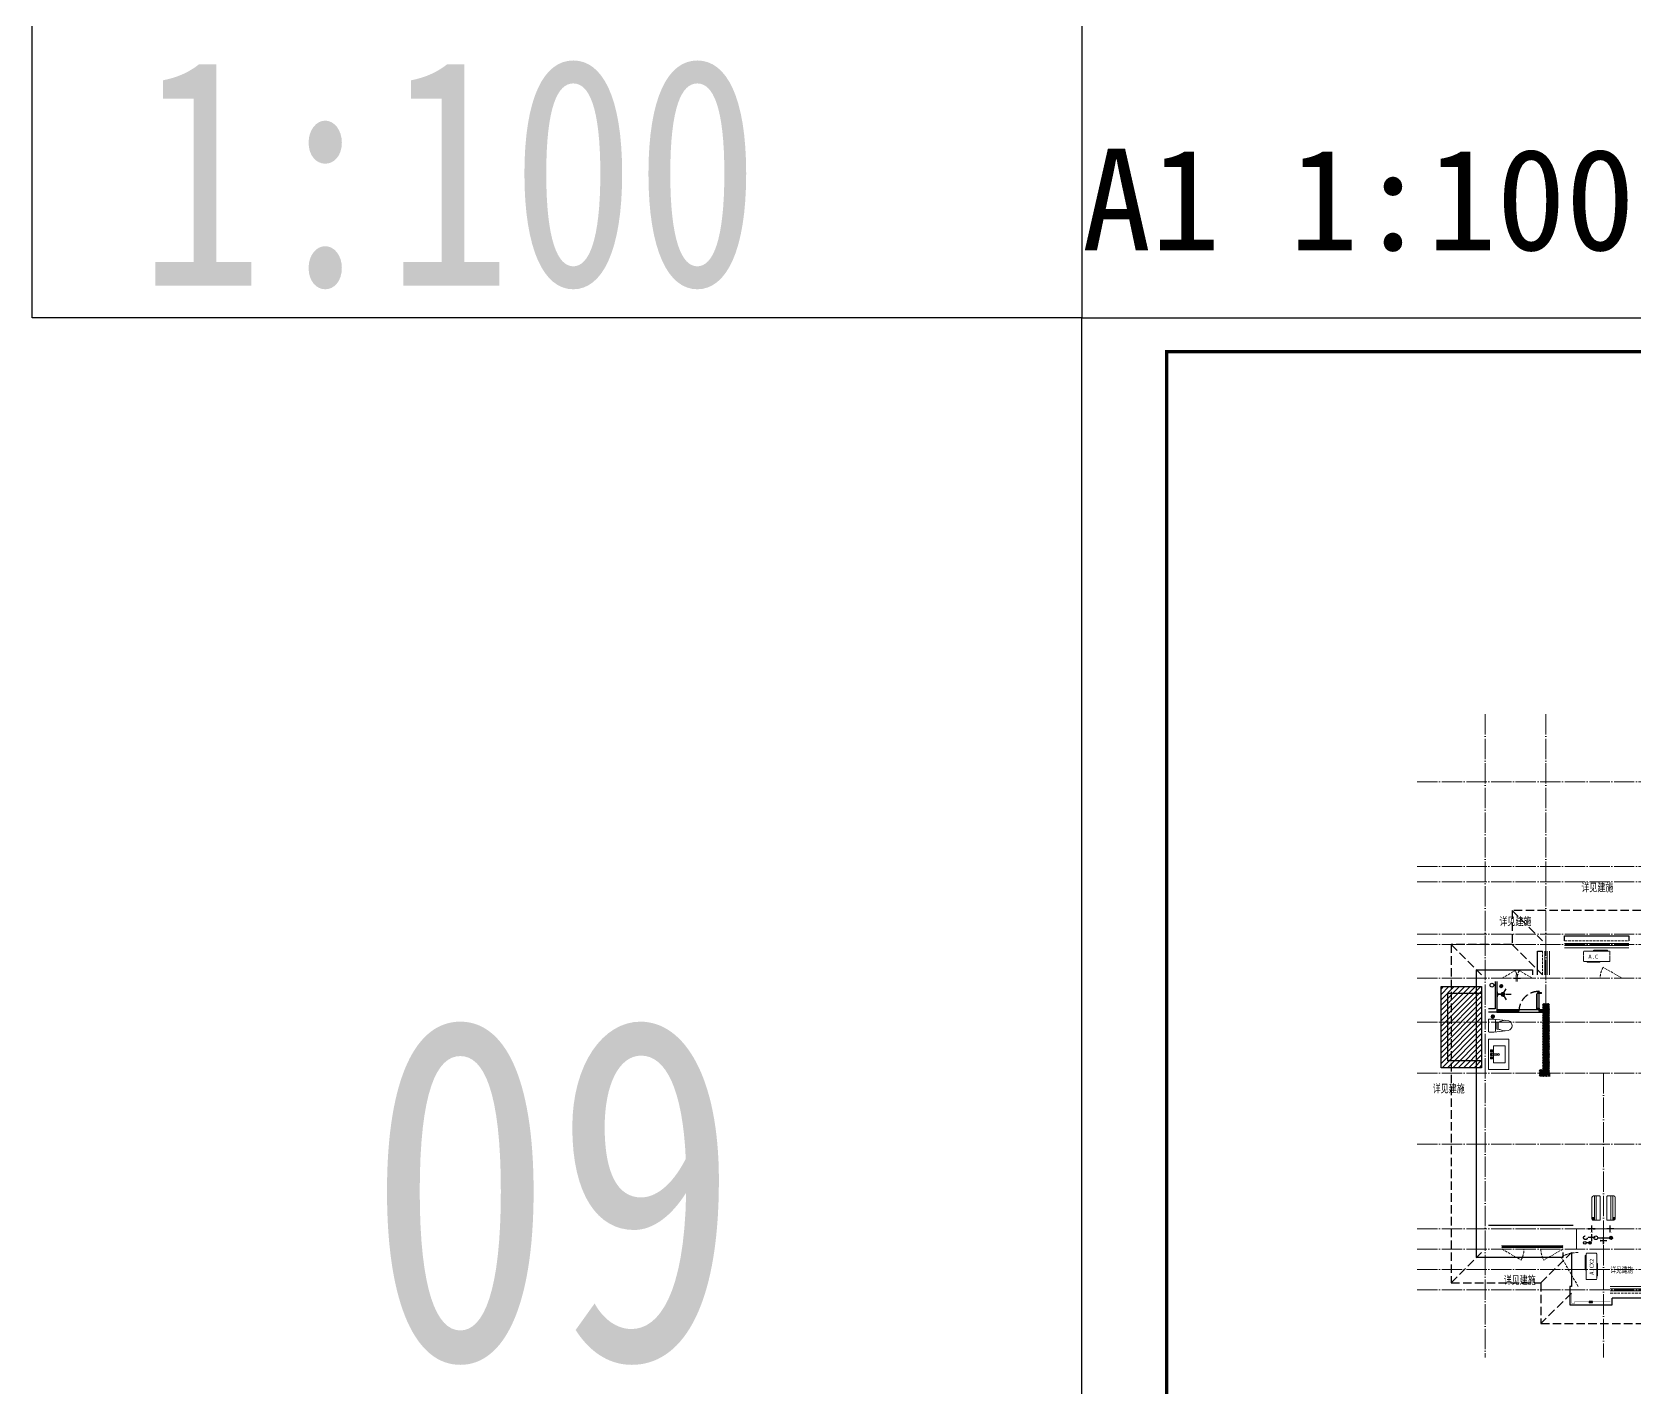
# Model space of a CAD drawing. Extents: x 27938 to 725830, y -209821 to 1628073.
# Drawn here: x 229214 to 276543, y 670257 to 710300 of the extents above; entities that cross this region are included whole.
import ezdxf

# ---------------------------------------------------------------- set-up
doc = ezdxf.new("R2010")
doc.units = 0
doc.header["$LTSCALE"] = 1000
doc.header["$MEASUREMENT"] = 0
doc.linetypes.add('DASH', pattern=[0.35, 0.25, -0.1])
doc.linetypes.add('DOTE', pattern=[2.42, 2, -0.2, 0.02, -0.2])
for name, color, linetype in [('3-栏杆1', 135, 'Continuous'), ('3.5方案汇报，与郭总、侯月琴确定户型_t8$0$2020.03.04 -1安徽标准化洋房户型(UA）_t8_t8$0$看线', 154, 'Continuous'), ('EQUIP_地漏', 7, 'Continuous'), ('IP-bath&kitchen-JOHNSON', 4, 'Continuous'), ('P-bath&kitchen-JOHNSON', 4, 'Continuous'), ('PUB_TEXT', 4, 'Continuous'), ('text', 7, 'Continuous'), ('VPIPE-中水', 122, 'Continuous'), ('VPIPE-凝结', 150, 'Continuous'), ('VPIPE-废水', 31, 'Continuous'), ('VPIPE-雨水', 4, 'DASH'), ('保温', 6, 'Continuous'), ('卫生间', 6, 'Continuous'), ('图框', 140, 'Continuous'), ('机电标识类', 1, 'Continuous'), ('看线', 251, 'Continuous'), ('立面', 73, 'Continuous'), ('铝合金', 144, 'Continuous')]:
    doc.layers.add(name, color=color, linetype=linetype)
for name, color, linetype, lineweight in [('DOTE', 19, 'DOTE', 9), ('LVTRY', 1, 'Continuous', 13), ('WINDOW', 144, 'Continuous', 15), ('平面-栏杆', 135, 'Continuous', 15), ('平面-看线', 45, 'Continuous', 15), ('平面-空调室内机', 176, 'Continuous', 9), ('平面-空调预留孔', 173, 'Continuous', 15), ('空调', 76, 'Continuous', 13)]:
    doc.layers.add(name, color=color, linetype=linetype, lineweight=lineweight)
doc.layers.add('yichutu', color=7, linetype='Continuous', true_color=0xffffff, plot=False)
doc.styles.add('_TCH_AXIS', font='COMPLEX', dxfattribs={"bigfont": 'GBCBIG'})
doc.styles.add('_TCH_LABEL', font='')
doc.styles.add('黑体', font='')
doc.styles.get('_TCH_LABEL').set_extended_font_data('SimHei')
doc.styles.get('黑体').set_extended_font_data('SimHei')
pattern_1 = [(45, (-1021060.394, -345260.66), (0, 47.4157523), [100.584, -33.528]), (135, (-1021036.686, -345236.954), (3e-15, 47.4157523), [100.584, -33.528])]
pattern_2 = [(45, (-1017960.394, -343310.663), (0, 47.4157523), [100.584, -33.528]), (135, (-1017936.686, -343286.955), (3e-15, 47.4157523), [100.584, -33.528])]
pattern_3 = [(45, (-1017760.394, -345260.66), (0, 47.4157523), [100.584, -33.528]), (135, (-1017736.686, -345236.954), (3e-15, 47.4157523), [100.584, -33.528])]
pattern_4 = [(45, (-1016860.394, -345260.66), (0, 47.4157523), [100.584, -33.528]), (135, (-1016836.686, -345236.954), (3e-15, 47.4157523), [100.584, -33.528])]
pattern_5 = [(45, (-1012960.295, -343660.66), (0, 47.4157523), [100.584, -33.528]), (135, (-1012936.587, -343636.954), (3e-15, 47.4157523), [100.584, -33.528])]
pattern_6 = [(45, (-1012960.393, -342660.66), (0, 47.4157523), [100.584, -33.528]), (135, (-1012936.685, -342636.954), (3e-15, 47.4157523), [100.584, -33.528])]
pattern_7 = [(45, (-503782.47, -516048.46), (0, 47.4157523), [100.584, -33.528]), (135, (-503758.762, -516024.753), (3e-15, 47.4157523), [100.584, -33.528])]
pattern_8 = [(90, (-503782.47, -516048.461), (-16.49778, 1e-15), [9.525, -19.05]), (210, (-503782.47, -516048.461), (8.24889, -14.2874966), [9.525, -19.05]), (150, (-503782.47, -516038.936), (-8.24889, -14.2874966), [9.525, -19.05])]
pattern_9 = [(90, (-503782.47, -517398.46), (-16.49778, 1e-15), [9.525, -19.05]), (210, (-503782.47, -517398.46), (8.24889, -14.2874966), [9.525, -19.05]), (150, (-503782.47, -517388.935), (-8.24889, -14.2874966), [9.525, -19.05])]
pattern_10 = [(90, (-503782.47, -518598.46), (-16.49778, 1e-15), [9.525, -19.05]), (210, (-503782.47, -518598.46), (8.24889, -14.2874966), [9.525, -19.05]), (150, (-503782.47, -518588.935), (-8.24889, -14.2874966), [9.525, -19.05])]

# ---------------------------------------------------------------- blocks, each defined once
blk = doc.blocks.new('rrrrrrrrrrrra')
for p, q in [((253, 484), (-87, 484)), ((-112, 459), (-112, 324)), ((-112, 324), (-64, -103)), ((-59, 271), (224, 271)), ((-21, 232), (-34, 154)), ((191, 200), (-26, 200)), ((186, 232), (-21, 232)), ((186, 232), (199, 154)), ((278, 324), (228, -116)), ((278, 324), (278, 459))]:
    blk.add_line(p, q)
for centre, radius, start, end in [((-87, 459), 25, 90, 180), ((253, 459), 25, 0, 90), ((-59, 324), 53.3, 180, 270), ((149, -3), 224, 158.5202, 180), ((-323, 210), 294, 333.5369, 351.4828), ((488, 210), 294, 188.5172, 206.4631), ((224, 324), 53.3, 270, 0), ((16, -3), 224, 0, 21.4798), ((84, -64), 153, 195.0773, 340.1181)]:
    blk.add_arc(centre, radius, start, end)
blk = doc.blocks.new('A$C1E0F638F')
for points in [[(500, 435), (500, 85), (0, 85), (0, 435)], [(120, 0), (180, 0), (180, 60), (120, 60)], [(147, 55), (153, 55), (153, 5), (147, 5)], [(270, 30), (230, 30), (230, 195), (270, 195)], [(230, 30), (270, 30), (270, 10), (230, 10)], [(380, 0), (320, 0), (320, 60), (380, 60)], [(353, 55), (347, 55), (347, 5), (353, 5)]]:
    blk.add_lwpolyline(points, close=True)
blk.add_lwpolyline([(270, 60), (280, 60), (280, 0), (220, 0), (220, 60), (230, 60)])
blk.add_circle((250, 236), 26)
blk = doc.blocks.new('$lvtry$00000171')
for p, q in [((-74, 11), (-11, 74)), ((-70, -27), (27, 70)), ((-53, -53), (53, 53)), ((-27, -70), (70, 27)), ((11, -74), (74, -11))]:
    blk.add_line(p, q)
blk.add_circle((0, 0), 75)
blk.add_point((0, 0))
blk = doc.blocks.new('135')
blk.add_hatch(color=256).paths.add_polyline_path([(5, 2), (4, -1), (-5, 2), (-4, 5)])
for p, q in [((-6, 19), (-3, 19)), ((-3, 19), (-6, 19)), ((-6, 3), (5, -2)), ((-6, 3), (-5, 3)), ((-5, 11), (-5, 31)), ((5, 11), (-5, 11)), ((5, 10), (-5, 10)), ((-5, 3), (-4, 6)), ((-4, 6), (5, 2)), ((0, 0), (0, 39)), ((6, 19), (3, 19)), ((3, 19), (6, 19)), ((4, -1), (5, 2)), ((5, 11), (5, 32)), ((4, -1), (6, -2))]:
    blk.add_line(p, q)
for centre, radius, start, end in [((6, 16), 13.5, 151.0147, 204.8403), ((13, 4), 20.5, 163.0924, 182.0012), ((-6, 4), 1, 184.2275, 248.4661), ((-5, 22), 0.5, 335.7643, 151.0147), ((4, 18), 9.42, 155.7643, 171.9773), ((9, 15), 14.6, 166.278, 198.0953), ((14, 4), 19.5, 163.7443, 182.5269), ((-5, 3), 0.5, 181.9385, 247.2597), ((5, 22), 0.5, 29.8425, 204.574), ((-6, 17), 11.7, 10.475, 24.574), ((-6, 15), 12.4, 338.6449, 16.0476), ((29, 7), 24, 172.9439, 199.2318), ((-6, 16), 13.4, 334.9111, 29.8425), ((26, 6), 20.6, 169.1454, 199.9526), ((6, -1), 1.17, 247.4597, 19.9526), ((6, -1), 0.5, 247.4597, 19.2318)]:
    blk.add_arc(centre, radius, start, end)
blk.add_open_spline([(-5, 31), (-4, 31), (-2, 33), (1, 29), (3, 31), (5, 32)], degree=3, knots=[0, 0, 0, 0, 3.066329, 6.218313, 11.124135, 11.124135, 11.124135, 11.124135])
blk = doc.blocks.new('SDFAWERAWER')
at = {"layer": 'LVTRY', "color": 1}
for p, q in [((593941, -1242210), (593784, -1242595)), ((593965, -1242220), (593807, -1242604)), ((593941, -1242210), (593965, -1242220)), ((593988, -1242191), (593978, -1242214)), ((594007, -1242226), (593978, -1242214)), ((594017, -1242203), (593988, -1242191)), ((594016, -1242220), (594027, -1242193)), ((594016, -1242220), (594022, -1242223)), ((594026, -1242204), (594018, -1242222)), ((594018, -1242222), (594021, -1242220)), ((594025, -1242211), (594021, -1242220)), ((594023, -1242221), (594022, -1242223)), ((594022, -1242223), (594024, -1242222)), ((594023, -1242211), (594030, -1242194)), ((594024, -1242221), (594024, -1242222)), ((594025, -1242211), (594031, -1242197)), ((594027, -1242193), (594033, -1242195)), ((594028, -1242234), (594078, -1242255)), ((594030, -1242194), (594031, -1242197)), ((594032, -1242197), (594033, -1242195)), ((594033, -1242195), (594034, -1242197)), ((594034, -1242198), (594034, -1242197)), ((594047, -1242201), (594036, -1242229)), ((594036, -1242229), (594039, -1242230)), ((594037, -1242211), (594088, -1242232)), ((594039, -1242230), (594045, -1242214)), ((594039, -1242230), (594042, -1242228)), ((594042, -1242228), (594051, -1242205)), ((594050, -1242202), (594043, -1242218)), ((594047, -1242201), (594050, -1242202)), ((594050, -1242202), (594051, -1242205)), ((594057, -1242246), (594067, -1242223)), ((593784, -1242595), (593807, -1242604)), ((593803, -1242641), (593813, -1242618)), ((593803, -1242641), (593833, -1242653)), ((593813, -1242618), (593842, -1242630)), ((593842, -1242630), (593833, -1242653)), ((593834, -1242656), (593833, -1242653)), ((593845, -1242629), (593834, -1242656)), ((593836, -1242657), (593834, -1242656)), ((593848, -1242630), (593836, -1242657)), ((593845, -1242629), (593842, -1242630)), ((593848, -1242630), (593845, -1242629)), ((593847, -1242662), (593858, -1242634)), ((593847, -1242662), (593850, -1242663)), ((593850, -1242663), (593861, -1242635)), ((593852, -1242662), (593862, -1242637)), ((593858, -1242634), (593861, -1242635)), ((593861, -1242635), (593862, -1242637))]:
    blk.add_line(p, q, dxfattribs=at)
blk.add_lwpolyline([(593823, -1242717), (594046, -1242174), (594037, -1242170), (593814, -1242713)], close=True, dxfattribs=at)
blk.add_arc((594075, -1242240), 15.3, 281.7932, 33.7019, dxfattribs=at)
for centre, major_axis, start_param, end_param in [((593974, -1242224), (3.93, 9.6), 0, 1.570796), ((593817, -1242608), (13.5, 33.1), 1.570796, 3.141593), ((593817, -1242608), (3.93, 9.6), 1.570796, 3.141593)]:
    blk.add_ellipse(centre, major_axis=major_axis, ratio=1, start_param=start_param, end_param=end_param, dxfattribs=at)
at = {"layer": 'P-bath&kitchen-JOHNSON', "color": 8, "linetype": 'DASH'}
blk.add_arc((593810, -1242714), 586, 67.5369, 157.1325, dxfattribs=at)
at = {"layer": 'LVTRY', "color": 1, "xscale": -1, "rotation": 157.7329157530927}
blk.add_blockref('135', (594045, -1242162), dxfattribs=at)
blk = doc.blocks.new('A$C5DCB2F21')
at = {"layer": 'IP-bath&kitchen-JOHNSON', "color": 8}
for p, q in [((-68, -213), (-158, -275)), ((0, -261), (0, -425)), ((68, -213), (158, -275))]:
    blk.add_line(p, q, dxfattribs=at)
at = {"layer": 'IP-bath&kitchen-JOHNSON', "color": 250}
for centre, major_axis, ratio, start_param, end_param in [((0, -179), (-51, 0), 0.990052, -1.36297, 4.504563), ((0, -178), (-26.8, 0), 0.994812, -1.167677, 4.309269)]:
    blk.add_ellipse(centre, major_axis=major_axis, ratio=ratio, start_param=start_param, end_param=end_param, dxfattribs=at)
at = {"layer": 'LVTRY', "color": 1}
for p, q in [((74, 0), (-74, 0)), ((-10, -174), (-10, -49)), ((11, -174), (11, -49))]:
    blk.add_line(p, q, dxfattribs=at)
blk.add_lwpolyline([(74, 0), (74, -16), (-74, -16), (-74, 0)], dxfattribs=at)
for points in [[(-26, -31, -0.364142), (-38, -16, -0.020495)], [(-10, -49, 0.214893), (-26, -31, 7.649644)], [(11, -49, -0.21439), (26, -31, -7.649644)], [(26, -31, 0.364142), (38, -16, 0.020495)]]:
    blk.add_lwpolyline(points, format="xyb", dxfattribs=at)
blk.add_arc((0, -174), 10.5, 180, 0, dxfattribs=at)
for centre, major_axis, ratio, start_param, end_param in [((0, -181), (53.6, 0), 0.987577, 1.76809, 7.656688), ((-12, -165), (0, 1.43), 0.85, -1.570796, 4.712389), ((-12, -189), (0, 1.43), 0.85, 4.712389, 10.995574), ((12, -165), (0, 1.43), 0.85, 4.712389, 10.995574), ((12, -189), (0, 1.43), 0.85, 4.712389, 10.995574)]:
    blk.add_ellipse(centre, major_axis=major_axis, ratio=ratio, start_param=start_param, end_param=end_param, dxfattribs=at)
blk = doc.blocks.new('GDGDRGDGRD')
at = {"layer": 'IP-bath&kitchen-JOHNSON'}
for p, q in [((490533, 524228), (491883, 524228)), ((490533, 524193), (491183, 524193)), ((490533, 524183), (491183, 524183)), ((490533, 524148), (491883, 524148)), ((491183, 524183), (491183, 524193)), ((491883, 524183), (491783, 524183)), ((491783, 524173), (491783, 524183)), ((491883, 524173), (491783, 524173))]:
    blk.add_line(p, q, dxfattribs=at)
at = {"layer": 'IP-bath&kitchen-JOHNSON', "color": 8}
for points in [[(490533, 525048), (490533, 524148), (490283, 524148)], [(490483, 525048), (490483, 524248), (490283, 524248)]]:
    blk.add_lwpolyline(points, dxfattribs=at)
at = {"layer": 'LVTRY', "color": 1}
blk.add_lwpolyline([(490883, 522448), (490283, 522448), (490283, 523348), (490883, 523348)], close=True, dxfattribs=at)
at = {"layer": 'IP-bath&kitchen-JOHNSON'}
for name, p, rotation in [('A$C5DCB2F21', (490533, 524673), 90.008488524447), ('SDFAWERAWER', (-528536, 1449334), 22.25976934310711)]:
    blk.add_blockref(name, p, dxfattribs=dict(at, rotation=rotation))
at = {"layer": 'LVTRY', "xscale": -0.6666666667107826, "yscale": 0.6666666667107826}
for p in [(490663, 524918), (490413, 524018)]:
    blk.add_blockref('$lvtry$00000171', p, dxfattribs=at)
at = {"layer": 'LVTRY', "color": 1, "extrusion": (0, 0, -1), "xscale": -1, "zscale": -1, "rotation": 270}
blk.add_blockref('rrrrrrrrrrrra', (-490766, 523666), dxfattribs=at)
at = {"layer": 'LVTRY', "color": 1, "xscale": -1, "rotation": 270}
blk.add_blockref('A$C1E0F638F', (490347, 522649), dxfattribs=at)
blk = doc.blocks.new('dongkong')
blk.add_wipeout([(-603756, 210771), (-603756, 210571), (-603836, 210571), (-603836, 210771)])
at = {"layer": '机电标识类', "color": 250, "linetype": 'DASH', "ltscale": 400}
for p, q in [((-603896, 210671), (-603696, 210671)), ((-603796, 210771), (-603796, 210571))]:
    blk.add_line(p, q, dxfattribs=at)
at = {"layer": '空调', "color": 6, "linetype": 'DASH', "const_width": 2}
blk.add_lwpolyline([(-603756, 210771), (-603756, 210571), (-603836, 210571), (-603836, 210771)], close=True, dxfattribs=at)
blk = doc.blocks.new('ferre')
at = {"layer": '平面-空调预留孔', "linetype": 'DASH', "ltscale": 0.1}
for p, q in [((93393, 115403), (93393, 115393)), ((93403, 115383), (93756, 115383)), ((93766, 115393), (93766, 115403))]:
    blk.add_line(p, q, dxfattribs=at)
blk.add_lwpolyline([(94046, 115403), (93306, 115403, -0.414214), (93286, 115423), (93286, 115693, -0.414214), (93306, 115713), (94046, 115713, -0.414214), (94066, 115693), (94066, 115423, -0.414214)], format="xyb", close=True, dxfattribs=at)
blk.add_lwpolyline([(93997, 115743), (93577, 115743), (93577, 115727), (93997, 115727)], close=True, dxfattribs=at)
for centre, start, end in [((93403, 115393), 180, 270), ((93756, 115393), 270, 0)]:
    blk.add_arc(centre, 10, start, end, dxfattribs=at)
at = {"layer": '平面-空调预留孔', "color": 251, "linetype": 'DASH', "ltscale": 0.1, "true_color": 0x636466, "style": '黑体', "width": 1.2}
blk.add_text('A.CX2', height=117, dxfattribs=at).set_placement((93428, 115492))
blk = doc.blocks.new('fergve')
at = {"layer": '平面-空调预留孔', "linetype": 'DASH', "ltscale": 0.1}
blk.add_blockref('ferre', (25670, -60416), dxfattribs=at)
blk = doc.blocks.new('A$C001338C2')
for p, q in [((0, 249), (0, 22)), ((22, 0), (878, 0)), ((845, 304), (55, 304)), ((109, 215), (109, 304)), ((900, 22), (900, 249))]:
    blk.add_line(p, q)
at = {"lineweight": 5}
for p, q in [((900, 215), (0, 215)), ((900, 143), (0, 143))]:
    blk.add_line(p, q, dxfattribs=at)
for points in [[(89, 226), (22, 226, -0.414214), (17, 232), (17, 243, -0.414214), (22, 249), (89, 249, -0.414214), (95, 243), (95, 232, -0.414214)], [(73, 275), (57, 275, -0.414214), (51, 281), (51, 283, -0.414214), (57, 289), (73, 289, -0.414214), (79, 283), (79, 281, -0.414214)]]:
    blk.add_lwpolyline(points, format="xyb", close=True)
for centre, radius, start, end in [((55, 249), 55, 90, 180), ((22, 22), 22, 180, 270), ((845, 249), 55, 360, 90), ((878, 22), 22, 270, 360)]:
    blk.add_arc(centre, radius, start, end)
blk = doc.blocks.new('GGDGDGDG')
at = {"layer": '机电标识类', "color": 250, "linetype": 'DASH', "ltscale": 400}
for p, q in [((704193, 766390), (703993, 766390)), ((704093, 766290), (704093, 766490))]:
    blk.add_line(p, q, dxfattribs=at)
at = {"layer": '空调', "color": 1, "linetype": 'DASH', "const_width": 2}
blk.add_lwpolyline([(704043, 766390, 0.999999), (704143, 766390, 0.999999), (704043, 766390)], format="xyb", dxfattribs=at)
blk = doc.blocks.new('$TwtSys$00000141')
at = {"color": 1}
for p, q in [((-47, 4), (-5, 46)), ((-47, 4), (-5, 46)), ((-44, -18), (18, 44)), ((-44, -18), (18, 44)), ((-33, -33), (33, 33)), ((-33, -33), (33, 33)), ((-16, -44), (44, 16)), ((-16, -44), (44, 16)), ((6, -46), (46, -6)), ((6, -46), (46, -6))]:
    blk.add_line(p, q, dxfattribs=at)
blk.add_circle((0, 0), 47, dxfattribs=at)
blk.add_circle((0, 0), 47, dxfattribs=at)
blk = doc.blocks.new('TK')
at = {"layer": '图框'}
blk.add_lwpolyline([(465375, 548714), (549475, 548714), (549475, 489314), (465375, 489314)], close=True, dxfattribs=at)
blk.add_lwpolyline([(465375, 548714), (549475, 548714), (549475, 489314), (465375, 489314)], close=True, dxfattribs=at)
at = {"layer": '图框', "const_width": 100}
blk.add_lwpolyline([(548475, 490314), (548475, 547714), (467875, 547714), (467875, 490314)], close=True, dxfattribs=at)
blk = doc.blocks.new('A$C263B1184')
at = {"layer": '保温', "linetype": 'ByBlock', "ltscale": 10}
h = blk.add_hatch(dxfattribs=at)
h.set_pattern_fill('AR-HBONE', color=251, scale=55)
h.set_pattern_definition(pattern_6)
h.paths.add_polyline_path([(-3700, 8800), (-3700, 9000), (-3900, 9000), (-3900, 8800)])
h = blk.add_hatch(dxfattribs=at)
h.set_pattern_fill('AR-HBONE', color=251, scale=55)
h.set_pattern_definition(pattern_7)
h.paths.add_polyline_path([(-1200, 8300), (-1200, 9000), (-1400, 9000), (-1400, 8300)])
h = blk.add_hatch(dxfattribs=at)
h.set_pattern_fill('AR-HBONE', color=251, scale=55)
h.set_pattern_definition(pattern_7)
h.paths.add_polyline_path([(1400, 8300), (1400, 9000), (1600, 9000), (1600, 8300)])
h = blk.add_hatch(dxfattribs=at)
h.set_pattern_fill('AR-HBONE', color=251, scale=55)
h.set_pattern_definition(pattern_6)
h.paths.add_polyline_path([(3900, 8800), (3900, 9000), (4100, 9000), (4100, 8800)])
h = blk.add_hatch(dxfattribs=at)
h.set_pattern_fill('AR-HBONE', color=251, scale=55)
h.set_pattern_definition([(45, (-1020960.394, -343310.663), (0, 47.4157523), [100.584, -33.528]), (135, (-1020936.686, -343286.955), (3e-15, 47.4157523), [100.584, -33.528])])
h.paths.add_polyline_path([(-11700, 6200), (-11700, 8350), (-11900, 8350), (-11900, 6200)])
h = blk.add_hatch(dxfattribs=at)
h.set_pattern_fill('AR-HBONE', color=251, scale=55)
h.set_pattern_definition(pattern_2)
h.paths.add_polyline_path([(-8700, 6200), (-8700, 8350), (-8900, 8350), (-8900, 6200)])
h = blk.add_hatch(dxfattribs=at)
h.set_pattern_fill('AR-HBONE', color=251, scale=55)
h.set_pattern_definition(pattern_2)
h.paths.add_polyline_path([(8900, 6200), (8900, 8350), (9100, 8350), (9100, 6200)])
h = blk.add_hatch(dxfattribs=at)
h.set_pattern_fill('AR-HBONE', color=251, scale=55)
h.set_pattern_definition(pattern_5)
h.paths.add_polyline_path([(-3700, 7900), (-3700, 8000), (-3900, 8000), (-3900, 7900)])
at = {"layer": '保温', "linetype": 'Continuous', "ltscale": 10}
h = blk.add_hatch(dxfattribs=at)
h.set_pattern_fill('HEX', color=251, scale=10, angle=90, style=0)
h.set_pattern_definition(pattern_9)
h.paths.add_polyline_path([(-1200, 7600), (-1200, 7700), (-1400, 7700), (-1400, 7600)])
h = blk.add_hatch(dxfattribs=at)
h.set_pattern_fill('HEX', color=251, scale=10, angle=90, style=0)
h.set_pattern_definition(pattern_9)
h.paths.add_polyline_path([(1400, 7600), (1400, 7700), (1600, 7700), (1600, 7600)])
at = {"layer": '保温', "linetype": 'ByBlock', "ltscale": 10}
h = blk.add_hatch(dxfattribs=at)
h.set_pattern_fill('AR-HBONE', color=251, scale=55)
h.set_pattern_definition(pattern_5)
h.paths.add_polyline_path([(3900, 7900), (3900, 8000), (4100, 8000), (4100, 7900)])
h = blk.add_hatch(dxfattribs=at)
h.set_pattern_fill('AR-HBONE', color=251, scale=55)
h.set_pattern_definition(pattern_1)
h.paths.add_polyline_path([(-11900, 6200), (-11900, 6400), (-12000, 6400), (-12000, 6200)])
h = blk.add_hatch(dxfattribs=at)
h.set_pattern_fill('AR-HBONE', color=251, scale=55)
h.set_pattern_definition(pattern_3)
h.paths.add_polyline_path([(-8600, 6200), (-8600, 6400), (-8700, 6400), (-8700, 6200)])
h = blk.add_hatch(dxfattribs=at)
h.set_pattern_fill('AR-HBONE', color=251, scale=55)
h.set_pattern_definition(pattern_4)
h.paths.add_polyline_path([(-7500, 6200), (-7500, 6400), (-7800, 6400), (-7800, 6200)])
at = {"layer": '保温', "linetype": 'Continuous', "ltscale": 10}
h = blk.add_hatch(dxfattribs=at)
h.set_pattern_fill('HEX', color=251, scale=10, angle=90, style=0)
h.set_pattern_definition(pattern_10)
h.paths.add_polyline_path([(-1200, 6400), (-1200, 6500), (-1400, 6500), (-1400, 6400)])
h = blk.add_hatch(dxfattribs=at)
h.set_pattern_fill('HEX', color=251, scale=10, angle=90, style=0)
h.set_pattern_definition(pattern_10)
h.paths.add_polyline_path([(1400, 6400), (1400, 6500), (1600, 6500), (1600, 6400)])
at = {"layer": '保温', "linetype": 'ByBlock', "ltscale": 10}
h = blk.add_hatch(dxfattribs=at)
h.set_pattern_fill('AR-HBONE', color=251, scale=55)
h.set_pattern_definition(pattern_4)
h.paths.add_polyline_path([(7700, 6200), (7700, 6400), (8000, 6400), (8000, 6200)])
h = blk.add_hatch(dxfattribs=at)
h.set_pattern_fill('AR-HBONE', color=251, scale=55)
h.set_pattern_definition(pattern_3)
h.paths.add_polyline_path([(8800, 6200), (8800, 6400), (8900, 6400), (8900, 6200)])
h = blk.add_hatch(dxfattribs=at)
h.set_pattern_fill('AR-HBONE', color=251, scale=55)
h.set_pattern_definition(pattern_1)
h.paths.add_polyline_path([(12100, 6200), (12100, 6400), (12200, 6400), (12200, 6200)])
at = {"layer": '保温', "linetype": 'Continuous', "ltscale": 10}
h = blk.add_hatch(dxfattribs=at)
h.set_pattern_fill('HEX', color=251, scale=10, angle=90, style=0)
h.set_pattern_definition(pattern_8)
h.paths.add_polyline_path([(1050, 4100), (1050, 4300), (-850, 4300), (-850, 4100)])
h = blk.add_hatch(dxfattribs=at)
h.set_pattern_fill('HEX', color=251, scale=10, angle=90, style=0)
h.set_pattern_definition(pattern_8)
h.paths.add_polyline_path([(0, 0), (200, 0), (200, 4100), (0, 4100)])
at = {"layer": '保温', "color": 251, "linetype": 'ByBlock', "ltscale": 10}
for p, q in [((-11700, 6300), (-11700, 6200)), ((-8900, 6300), (-8900, 6200)), ((9100, 6300), (9100, 6200)), ((0, 0), (200, 0))]:
    blk.add_line(p, q, dxfattribs=at)
blk = doc.blocks.new('GDRDADWDAD')
at = {"layer": 'DOTE', "linetype": 'DOTE', "ltscale": 0.3}
for p, q in [((272117, 690157), (272117, 671157)), ((273917, 690157), (273917, 679557)), ((270117, 688157), (328917, 688157)), ((270117, 685657), (328917, 685657)), ((270117, 685207), (328917, 685207)), ((270117, 683657), (328917, 683657)), ((270117, 683357), (328917, 683357)), ((270117, 682357), (328917, 682357)), ((270117, 681057), (328917, 681057)), ((270117, 679557), (328917, 679557)), ((275617, 679557), (275617, 671157)), ((270117, 677457), (328917, 677457)), ((270117, 674957), (328917, 674957)), ((274817, 674957), (274817, 674357)), ((270117, 674357), (328917, 674357)), ((270117, 673757), (328917, 673757)), ((270117, 673157), (328917, 673157))]:
    blk.add_line(p, q, dxfattribs=at)
blk = doc.blocks.new('HFGHFHF')
at = {"layer": '卫生间', "color": 159, "linetype": 'DASH', "true_color": 0x22346e}
for p, q in [((280917, 689157), (281817, 688257)), ((288417, 688257), (289317, 689157)), ((289317, 684657), (288117, 683757)), ((289817, 683757), (290716, 684657)), ((272917, 684357), (273817, 683457)), ((280917, 684357), (281817, 683457)), ((289817, 683457), (290716, 684357)), ((298716, 684357), (297817, 683457)), ((271117, 683357), (272017, 682457)), ((272917, 683357), (273817, 682457)), ((298717, 683357), (297817, 682457)), ((271117, 673357), (272017, 674257)), ((273767, 673357), (274667, 674257)), ((297867, 673357), (296967, 674257)), ((274667, 673057), (273767, 672157)), ((296967, 673057), (297867, 672157))]:
    blk.add_line(p, q, dxfattribs=at)
for points in [[(282617, 689157), (280917, 689157), (280917, 684657), (280917, 684657), (280917, 684357), (272917, 684357), (272917, 683357), (271117, 683357), (271117, 673357), (273767, 673357), (273767, 672157), (297867, 672157), (297867, 673357), (299517, 673357)], [(289317, 687257), (289317, 689157), (287617, 689157)], [(299517, 683357), (298717, 683357), (298716, 684357), (290716, 684357), (290716, 684657), (289317, 684657), (289317, 685557)]]:
    blk.add_lwpolyline(points, dxfattribs=at)
blk = doc.blocks.new('yct-841-594-84100-59400-100-1000.0')
at = {"layer": 'yichutu', "color": 7, "true_color": 0xffffff}
blk.add_lwpolyline([(0, 0), (0, 59400), (84100, 59400), (84100, 0)], close=True, dxfattribs=at)
at = {"layer": 'yichutu', "color": 7, "true_color": 0xffffff, "style": '_TCH_LABEL'}
blk.add_text('A1 1:100', height=3000, dxfattribs=at).set_placement((0, 61400))
blk = doc.blocks.new('gsergvr')
at = {"layer": '平面-空调预留孔', "linetype": 'DASH', "ltscale": 0.1}
for p, q in [((34075, 17176), (34075, 17166)), ((34085, 17156), (34438, 17156)), ((34448, 17166), (34448, 17176))]:
    blk.add_line(p, q, dxfattribs=at)
blk.add_lwpolyline([(34679, 17515), (34260, 17515), (34260, 17500), (34679, 17500)], close=True, dxfattribs=at)
blk.add_lwpolyline([(34729, 17176), (33989, 17176, -0.414214), (33969, 17196), (33969, 17466, -0.414214), (33989, 17486), (34729, 17486, -0.414214), (34749, 17466), (34749, 17196, -0.414214)], format="xyb", close=True, dxfattribs=at)
for centre, start, end in [((34085, 17166), 180, 270), ((34438, 17166), 270, 0)]:
    blk.add_arc(centre, 10, start, end, dxfattribs=at)
at = {"layer": '平面-空调预留孔', "color": 251, "linetype": 'DASH', "ltscale": 0.1, "true_color": 0x636466, "style": '黑体', "width": 1.2}
blk.add_text('A.C', height=117, dxfattribs=at).set_placement((34111, 17265))
blk = doc.blocks.new('rtyryrtyeeretee')
at = {"layer": '平面-空调预留孔'}
blk.add_blockref('gsergvr', (635673, 326706), dxfattribs=at)

msp = doc.modelspace()

# ---------------------------------------------------------------- hatches: boundary and pattern name
h = msp.add_hatch()
h.set_pattern_fill('ANSI31', color=252, scale=70)
h.set_pattern_definition([(45, (348470.78, -680000.73), (-78.577241, 78.577241), [])])
h.paths.add_polyline_path([(272016.4, 682113.8), (270816.9, 682113.8), (270816.9, 679713.8), (272016.4, 679713.8)])
at = {"layer": '立面'}
h = msp.add_hatch(dxfattribs=at)
h.set_pattern_fill('ANSI31', color=251, scale=2)
h.set_pattern_definition([(45, (-613033.731, -122788.2907), (-2.24506403, 2.24506403), [])])
h.paths.add_polyline_path([(275191.6, 672777.2), (275291.6, 672777.2), (275291.6, 672807.2), (275191.6, 672807.2)])

# ---------------------------------------------------------------- linework, layer by layer
at = {"color": 252}
for points in [[(270816.9, 682113.8), (272016.4, 682113.8), (272016.4, 679713.8), (270816.9, 679713.8)], [(271016.9, 681913.8), (272016.4, 681913.8), (272016.4, 679913.8), (271016.9, 679913.8)]]:
    msp.add_lwpolyline(points, close=True, dxfattribs=at)
at = {"color": 30, "const_width": 8}
msp.add_lwpolyline([(274666.6, 673057.2), (274666.6, 672757.2), (274766.6, 672757.2), (274766.6, 672807.2), (275816.6, 672807.2), (275816.6, 673057.2)], dxfattribs=at)
at = {"layer": '3-栏杆1', "color": 5}
for p, q in [((272636.8, 674439.4), (272616.6, 674457.2)), ((272616.6, 674457.2), (272636.8, 674439.4)), ((274396.3, 674439.4), (274416.6, 674457.2)), ((274416.6, 674457.2), (274396.3, 674439.4)), ((272616.6, 674390.3), (272636.8, 674410.1)), ((274396.3, 674439.3), (272636.8, 674439.4)), ((272636.8, 674439.4), (272636.8, 674410.1)), ((272636.8, 674410.1), (274396.3, 674410)), ((274396.3, 674439.4), (274396.3, 674410.1)), ((274396.3, 674410.1), (274416.6, 674390.3)), ((274416.6, 674390.3), (274396.3, 674410.1))]:
    msp.add_line(p, q, dxfattribs=at)
at = {"layer": '3.5方案汇报，与郭总、侯月琴确定户型_t8$0$2020.03.04 -1安徽标准化洋房户型(UA）_t8_t8$0$看线', "ltscale": 10}
msp.add_line((274716.6, 675057.2), (272216.6, 675057.2), dxfattribs=at)
at = {"layer": 'text', "color": 2}
msp.add_lwpolyline([(260214.1, 701857), (229214.1, 701857), (229214.1, 719665.3), (260214.1, 719665.3)], close=True, dxfattribs=at)
at = {"layer": 'VPIPE-中水', "linetype": 'Continuous'}
msp.add_circle((272321.7, 682152.2), 55, dxfattribs=at)
at = {"layer": 'VPIPE-凝结', "ltscale": 0.1}
msp.add_lwpolyline([(275179, 674542.2), (275106.6, 674542.2)], dxfattribs=at)
at = {"layer": 'VPIPE-凝结'}
msp.add_circle((275066.6, 674542.2), 40, dxfattribs=at)
at = {"layer": 'VPIPE-废水'}
msp.add_circle((275391.6, 674692.2), 55, dxfattribs=at)
at = {"layer": 'WINDOW', "color": 250, "linetype": 'DASH', "ltscale": 0.3}
for points in [[(276166.5, 682357.2), (275603.4, 682681.8, 0.1314846), (275516.5, 682357.2)], [(272616.6, 674357.2), (273179.7, 674032.5, 0.1314846), (273266.6, 674357.2)], [(274416.6, 674357.2), (273853.4, 674032.5, -0.1314846), (273766.6, 674357.2)], [(274866.6, 673257.2), (274366.6, 674123.2, -0.1316525), (274866.6, 674257.2)]]:
    msp.add_lwpolyline(points, format="xyb", dxfattribs=at)
at = {"layer": '平面-栏杆'}
for p, q in [((275816.6, 673187.2), (281716.6, 673187.2)), ((275816.6, 673127.2), (281716.6, 673127.2))]:
    msp.add_line(p, q, dxfattribs=at)
for points in [[(273886.9, 683157.2), (273886.6, 682457.2)], [(273946.9, 683157.2), (273946.6, 682457.2)], [(276366.5, 683387.2), (274466.5, 683387.5)], [(276366.5, 683327.2), (274466.5, 683327.5)]]:
    msp.add_lwpolyline(points, dxfattribs=at)
at = {"layer": '平面-看线', "linetype": 'DASH', "ltscale": 0.3}
for p, q in [((274466.5, 683457.5), (276366.5, 683457.2)), ((273816.6, 682457.2), (273816.9, 683157.2)), ((275816.6, 673057.2), (281716.6, 673057.2))]:
    msp.add_line(p, q, dxfattribs=at)
at = {"layer": '平面-看线'}
msp.add_line((275816.6, 673257.2), (281716.6, 673257.2), dxfattribs=at)
for points in [[(274016.9, 683157.2), (274016.6, 682457.2)], [(276366.5, 683257.2), (274466.5, 683257.5)]]:
    msp.add_lwpolyline(points, dxfattribs=at)
at = {"layer": '看线', "color": 202, "ltscale": 0.5}
for points in [[(274466.5, 683457.2), (274466.5, 683607.2), (276366.5, 683607.2), (276366.5, 683457.2)], [(273666.9, 682457.2), (273666.9, 683157.2), (273816.9, 683157.2)], [(274666.6, 674257.2), (274666.6, 673257.2)], [(281716.6, 672907.2), (275866.6, 672907.2)]]:
    msp.add_lwpolyline(points, dxfattribs=at)
at = {"layer": '看线', "color": 201}
msp.add_lwpolyline([(274666.6, 673257.2), (274616.6, 673257.2), (274616.6, 672707.2), (275866.6, 672707.2), (275866.6, 672907.2)], dxfattribs=at)
at = {"layer": '立面', "color": 251}
msp.add_lwpolyline([(275191.6, 672777.2), (275291.6, 672777.2), (275291.6, 672807.2), (275191.6, 672807.2)], close=True, dxfattribs=at)
at = {"layer": '铝合金', "color": 6}
msp.add_lwpolyline([(275191.6, 672777.2), (275291.6, 672777.2), (275291.6, 672807.2), (275191.6, 672807.2)], close=True, dxfattribs=at)

# ---------------------------------------------------------------- block references
for name, p in [('rtyryrtyeeretee', (-394615.5, 338966.1)), ('GDGDRGDGRD', (-218065.9, 157208.7))]:
    msp.add_blockref(name, p)
at = {"layer": 'EQUIP_地漏', "xscale": -0.8, "yscale": -0.8, "zscale": 0.8, "rotation": 180}
msp.add_blockref('$TwtSys$00000141', (275216.6, 674542.2), dxfattribs=at)
at = {"layer": '平面-空调预留孔', "rotation": 90}
msp.add_blockref('fergve', (330400.7, 554500.4), dxfattribs=at)

# ---------------------------------------------------------------- texts
at = {"layer": 'PUB_TEXT', "style": '_TCH_AXIS'}
for height, p in [(236.31, (274960.4, 684897.1)), (236.31, (272539.6, 683897.1)), (236.31, (270570.8, 678958.2)), (236.31, (272667.6, 673301.9)), (168.79, (275815.8, 673641.9))]:
    msp.add_text('详见建施', height=height, dxfattribs=at).set_placement(p)
at = {"layer": 'text', "color": 2, "style": '黑体', "width": 0.8}
msp.add_text('1:100', height=6729.45, dxfattribs=at).set_placement((232377.3, 702813.6))
at = {"layer": 'text', "color": 1, "style": '黑体', "width": 0.8}
msp.add_text('09', height=10094.18, dxfattribs=at).set_placement((239112.3, 671103.9))

# ---------------------------------------------------------------- next in the draw order: block references
at = {"layer": '平面-空调室内机', "ltscale": 0.3, "xscale": -1, "rotation": 180}
for p in [(876862.6, 893028.1), (879062.5, 885628)]:
    msp.add_blockref('dongkong', p, dxfattribs=at)

# ---------------------------------------------------------------- next in the draw order: linework, layer by layer
at = {"layer": 'WINDOW', "color": 250, "linetype": 'DASH', "ltscale": 0.3}
for points in [[(272616.6, 682357.2), (273006.3, 682582.1, -0.1316053), (273066.6, 682357.2)], [(273516.6, 682357.2), (273126.8, 682582.1, 0.1316053), (273066.6, 682357.2)]]:
    msp.add_lwpolyline(points, format="xyb", dxfattribs=at)
at = {"layer": '看线', "color": 201}
msp.add_lwpolyline([(274416.5, 674257.2), (274416.5, 674107.2), (271866.5, 674107.2), (271866.5, 682607.2), (273516.7, 682607.2), (273516.7, 682457.2)], dxfattribs=at)

# ---------------------------------------------------------------- next in the draw order: block references
msp.add_blockref('GGDGDGDG', (-428826, -91693.4))
at = {"layer": '平面-空调预留孔', "xscale": 0.800000000046565, "yscale": 0.800000000046565, "zscale": 0.800000000046565, "rotation": 90.00000023343017}
msp.add_blockref('A$C001338C2', (275516.5, 675207.2), dxfattribs=at)

# ---------------------------------------------------------------- next in the draw order: block references
at = {"layer": '平面-空调室内机', "ltscale": 0.3, "rotation": 180}
for p in [(-328529.6, 885628), (-327979.5, 885628)]:
    msp.add_blockref('dongkong', p, dxfattribs=at)

# ---------------------------------------------------------------- next in the draw order: linework, layer by layer
at = {"layer": 'VPIPE-雨水'}
msp.add_circle((275081.6, 674692.2), 55, dxfattribs=at)

# ---------------------------------------------------------------- next in the draw order: block references
at = {"layer": '平面-空调室内机', "ltscale": 0.3, "rotation": 89.99999999999999}
msp.add_blockref('dongkong', (486287.3, 1278403.2), dxfattribs=at)
at = {"layer": '平面-空调预留孔', "xscale": -0.800000000046565, "yscale": 0.800000000046565, "zscale": 0.800000000046565, "rotation": 269.9999997665698}
msp.add_blockref('A$C001338C2', (275716.7, 675207.2), dxfattribs=at)

# ---------------------------------------------------------------- next in the draw order: block references
at = {"layer": '平面-空调室内机', "ltscale": 0.3, "rotation": 180}
msp.add_blockref('dongkong', (-327979.5, 885628), dxfattribs=at)

# ---------------------------------------------------------------- next in the draw order: linework, layer by layer
at = {"layer": 'VPIPE-凝结', "ltscale": 0.1}
msp.add_line((275446.6, 674692.2), (275786.6, 674692.2), dxfattribs=at)

# ---------------------------------------------------------------- next in the draw order: block references
for name, p in [('TK', (-205160.9, 153143.3)), ('GDRDADWDAD', (0, 0)), ('HFGHFHF', (0, 0)), ('A$C263B1184', (285716.6, 673257.2))]:
    msp.add_blockref(name, p)
at = {"layer": 'LVTRY', "xscale": -0.6666666667107825, "yscale": 0.6666666667107825, "rotation": 90.00000000602213}
msp.add_blockref('$lvtry$00000171', (275836.6, 674692.2), dxfattribs=at)
at = {"layer": 'yichutu'}
msp.add_blockref('yct-841-594-84100-59400-100-1000.0', (260214.1, 642457), dxfattribs=at)

doc.saveas('drawing.dxf')
